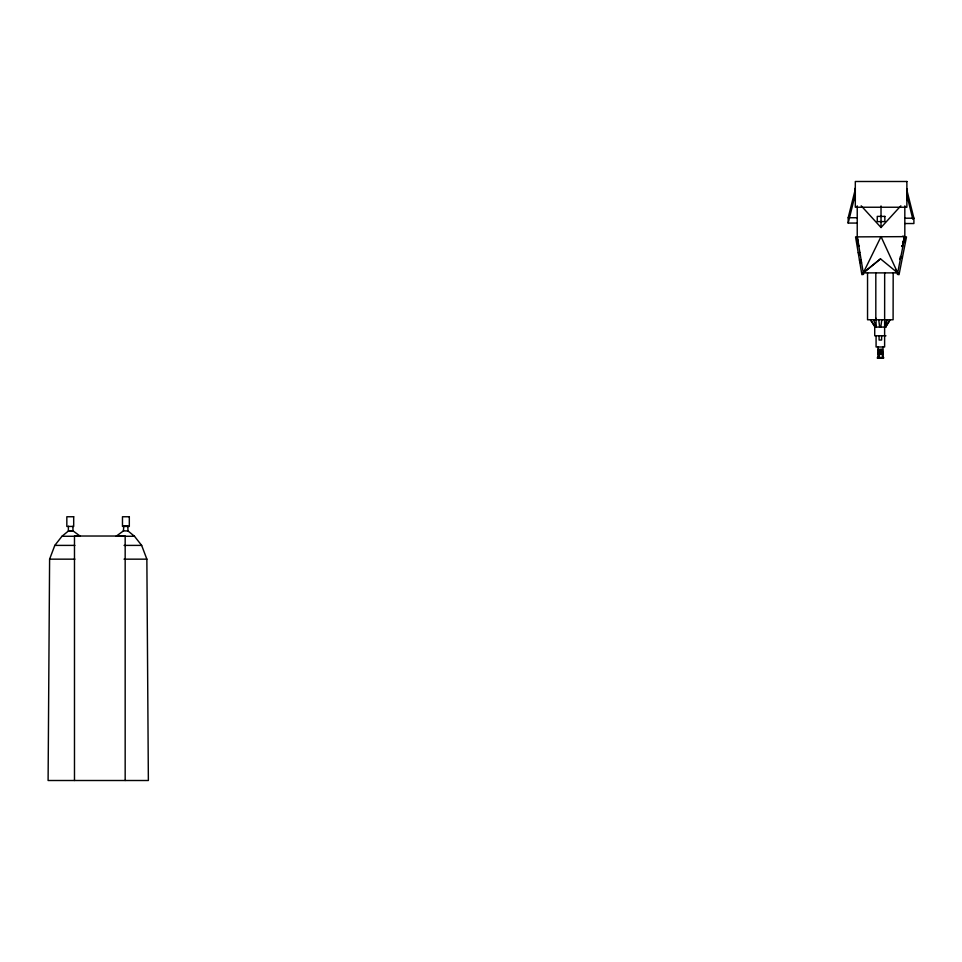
<?xml version="1.0" encoding="UTF-8"?>
<svg xmlns="http://www.w3.org/2000/svg" width="962" height="962" viewBox="0 0 962 962"><rect width="100%" height="100%" fill="white"/><g stroke="black" fill="none" stroke-linecap="round" stroke-linejoin="round"><path stroke-width="1.44" d="M61.989 536.267L80.339 536.267L73.088 530.928L68.494 530.928L61.989 536.267L54.81 545.394L49.603 559.162L48.1 780.507L148.364 780.507L146.861 559.162L141.654 545.394L134.476 536.267L127.97 530.928L123.389 530.928L116.125 536.267L134.476 536.267M903.102 241.763L903.306 240.981L903.775 241.955L903.102 241.69L904.172 240.548L903.775 241.955M903.486 242.749L903.09 244.083L903.486 242.749L902.813 242.472M903.931 239.105L904.352 237.999L905.014 238.263L904.641 239.67L903.967 239.478L904.316 237.698L904.989 237.83L904.352 238.131M904.352 238.203L905.001 238.023M904.605 239.165L905.001 237.951L904.617 239.418M123.389 530.928L123.821 525.877L127.862 525.877L127.97 530.928M881.829 319.769L880.759 326.936L879.629 326.936L878.739 319.769M895.538 272.426L896.115 269.528M899.819 259.439L900.42 256.421M904.821 205.868L904.821 236.64L897.378 274.362L899.037 274.687L906.481 236.929L902.693 236.183M878.763 349.338L878.09 349.434L878.811 349.723M878.931 350.072C876.923 350.24 883.597 349.002 878.883 349.543M879.088 349.555L880.867 350.649L879.196 351.358L880.867 350.072L880.038 350.012M878.991 353.379L878.21 352.693L878.979 352.741L878.366 354.136L879.448 352.597L881.805 354.028M879.905 350.132C877.236 351.37 883.573 351.575 881.048 351.07M880.038 350.589L879.088 350.132M879.929 353.439L879.124 353.439M880.074 353.379L880.891 352.729M880.988 350.072C883.224 350.565 882.888 351.803 881.024 350.709C883.224 350.012 882.996 348.99 880.855 350.012M881.865 353.908L880.086 352.85L881.036 352.188M881.036 352.85C883.417 353.114 878.414 351.96 881.036 352.32M880.855 354.028C883.813 352.044 878.09 354.509 881.036 353.896M881.841 353.439L882.839 353.379L882.01 353.439M881.998 354.016L882.839 354.016L881.805 354.076M857.034 223.064L848.183 223.064L854.785 196.404M848.183 223.064L848.183 217.737L854.785 191.378M902.56 245.911L901.683 246.488M904.136 238.396L904.316 237.626M904.797 238.468L904.989 237.83M887.072 319.769L884.619 326.936L885.749 326.936L890.151 319.769L885.557 326.936M885.389 324.543L887.144 319.769M880.855 352.369L881.865 352.248L880.855 352.128M861.194 205.82L881.024 227.513L900.853 205.82M897.678 272.895L880.495 258.838L863.287 272.847L861.627 273.124M863.287 272.895L880.495 258.898M882.31 352.489L882.803 352.85L878.462 352.489M857.31 237.073L856.625 237.193L856.853 238.6L857.539 238.456M856.745 237.915L857.431 237.758M857.334 241.462L858.02 241.342L857.334 241.486L857.106 240.067L857.791 239.959M857.106 240.091L857.803 239.983M857.214 240.753L857.912 240.68M857.635 243.001L858.332 242.881M858.633 244.877L857.948 245.009L858.176 246.392L858.874 246.26M858.056 245.671L858.753 245.599M858.212 252.729L859.884 252.453M858.633 255.195L860.293 254.918M859.451 260.113L861.11 259.836M859.86 262.578L861.519 262.289M848.183 217.737L857.034 217.737M905.05 218.206L913.9 218.206L913.9 223.533L905.05 223.533M904.821 236.64L855.567 236.88L861.88 274.651L863.539 274.374L857.226 236.532L857.238 205.868M897.678 272.883L863.287 272.883L881.024 236.604L897.678 272.883L899.326 273.172M885.966 327.08L874.723 327.08L874.723 335.786L885.966 335.786M877.969 354.413L882.972 354.413M54.81 545.394L74.844 545.394M124.062 545.394L141.654 545.394M49.603 559.162L74.904 559.162M124.038 559.162L146.861 559.162M900.745 257.311L902.392 257.636M904.821 238.841L904.148 238.636L904.833 238.973M904.833 239.105L903.931 238.973L904.605 239.37M903.943 239.225L904.629 239.61M903.498 240.344L904.172 240.608M902.609 243.109L903.294 243.314M902.609 243.254L903.282 243.446M901.887 245.707L902.548 246.044L901.683 246.416M880.807 351.07L879.857 350.529M875.011 326.936L870.502 319.769L875.131 326.936L876.178 326.936L873.568 319.769M907.298 191.859L913.9 218.206M907.647 198.28L912.854 219.324M907.298 188.624L907.298 200.12M893.181 272.847L893.097 319.769L867.544 319.769L867.544 272.847M884.667 272.847L884.619 346.993L876.081 346.993L876.081 335.786M882.972 346.993L882.972 357.455M882.491 358.285L882.491 350.998C874.843 350.384 880.976 350.517 878.619 358.285M881.613 335.786L881.613 340.031L879.088 340.031L879.088 335.786M881.024 205.952L881.024 227.513M877.969 346.993L877.969 357.455M876.081 318.278L876.081 327.08M875.817 272.847L875.817 319.769M854.893 188.396L854.893 199.892M125.168 780.507L125.168 536.026L74.483 536.026L74.483 780.507M72.956 526.25L72.956 531.084L68.374 531.084L68.374 526.25M879.124 352.188L879.941 352.248L879.16 352.128M878.126 350.589L878.943 350.685L878.174 350.529M879.124 353.872L879.941 353.98L879.184 353.812M881.012 349.41L881.829 349.507L881.012 349.41M858.212 242.208L857.527 242.34L857.755 243.723L858.441 243.59L858.212 242.208M906.877 181.493L855.314 181.493L855.314 207.239L906.877 207.239L906.877 181.493M884.848 216.39L877.26 216.39L877.26 221.597L884.848 221.597L884.848 216.39M883.537 357.455L877.404 357.455L877.404 358.285L883.537 358.285L883.537 357.455M73.689 516.75L66.835 516.75L66.835 526.43L73.689 526.43L73.689 516.75M129.317 516.75L122.475 516.75L122.475 526.43L129.317 526.43L129.317 516.75"/></g></svg>
